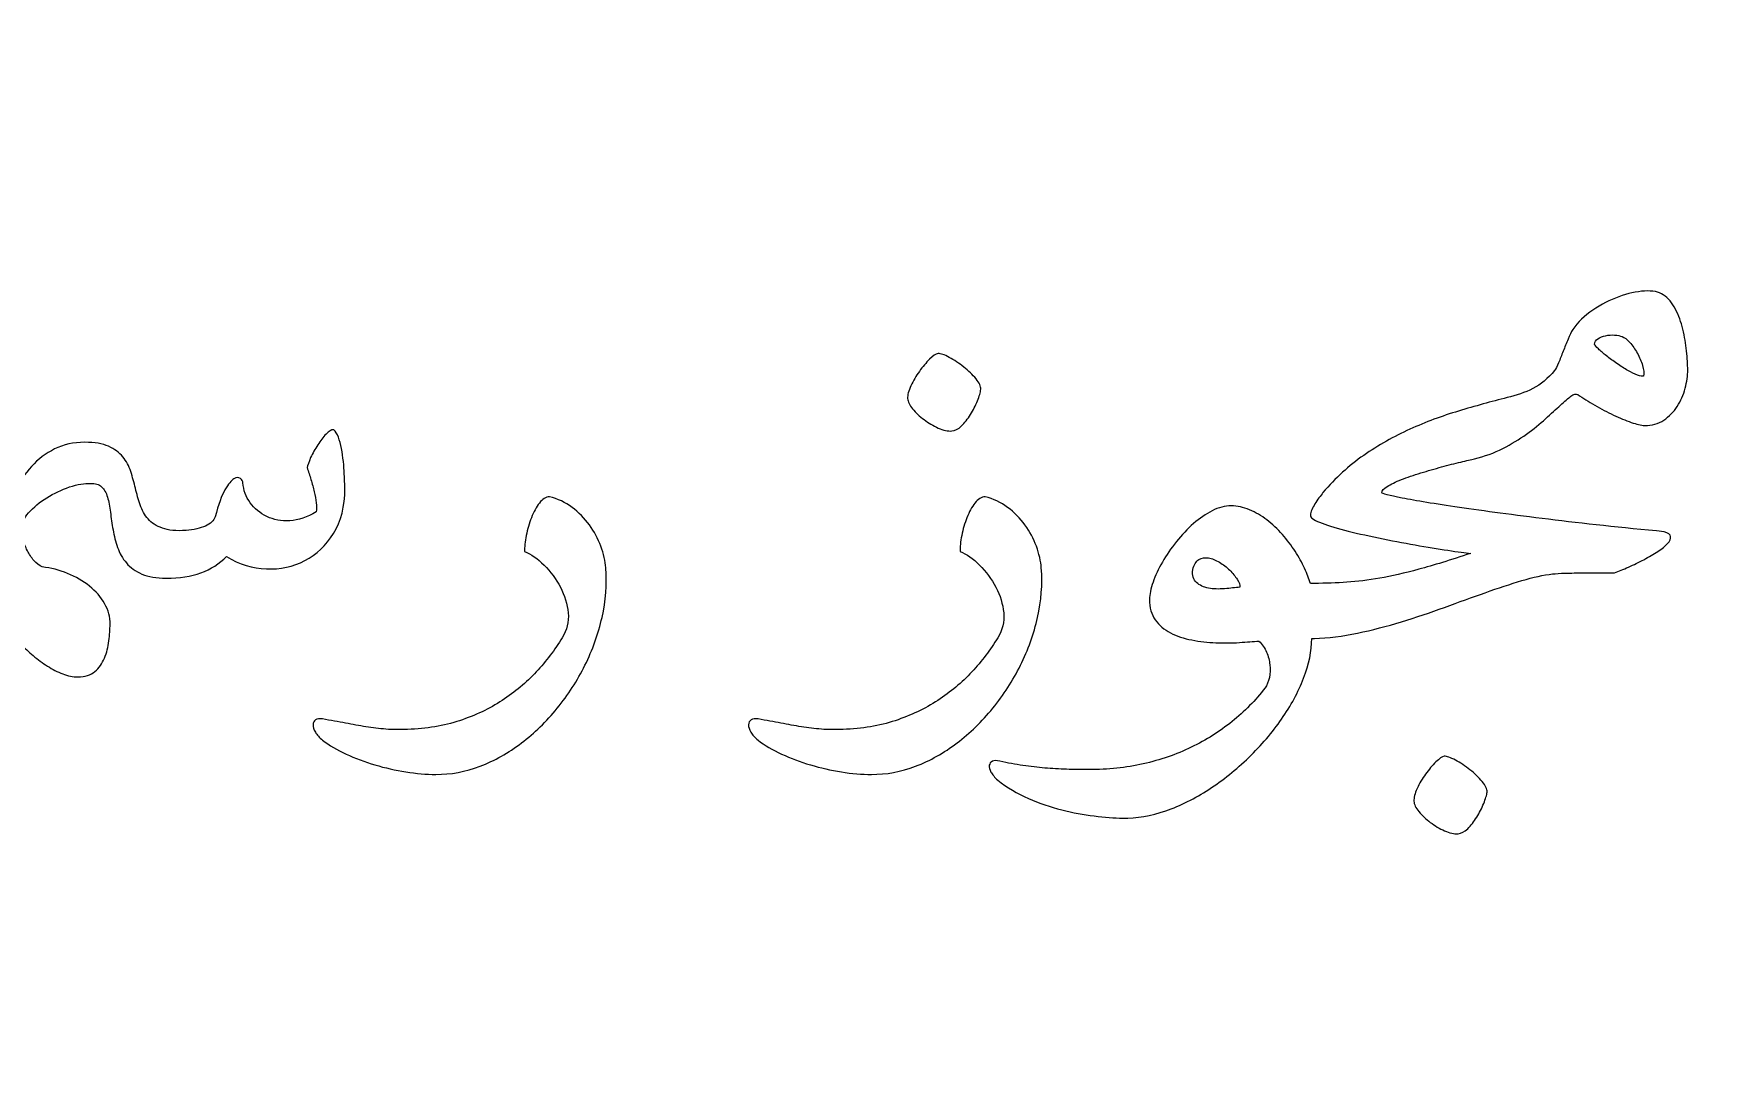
# Model space of a CAD drawing. Header units: millimetres. Extents: x -20 to 89, y -25 to 20.
# Drawn here: x 62.77 to 77.84, y -15.83 to -6.6 of the extents above; entities that cross this region are included whole.
import ezdxf

# ---------------------------------------------------------------- set-up
doc = ezdxf.new("R2010")
doc.units = ezdxf.units.MM
doc.header["$MEASUREMENT"] = 0
doc.layers.add('Layer 1', color=7, linetype='Continuous')

msp = doc.modelspace()

# ---------------------------------------------------------------- linework, layer by layer
at = {"layer": 'Layer 1', "color": 250, "lineweight": 18}
msp.add_open_spline([(52.3255, 14.5272), (52.3255, 14.5272), (85.9255, 14.5272), (85.9255, 14.5272), (87.5778, 14.5272), (88.9255, 13.1795), (88.9255, 11.5272), (88.9255, 11.5272), (88.9255, -22.0728), (88.9255, -22.0728), (88.9255, -23.7251), (87.5778, -25.0728), (85.9255, -25.0728), (85.9255, -25.0728), (52.3255, -25.0728), (52.3255, -25.0728), (50.6732, -25.0728), (49.3255, -23.7251), (49.3255, -22.0728), (49.3255, -22.0728), (49.3255, 11.5272), (49.3255, 11.5272), (49.3255, 13.1795), (50.6732, 14.5272), (52.3255, 14.5272)], degree=3, knots=[0, 0, 0, 0, 0.125, 0.125, 0.125, 0.25, 0.25, 0.25, 0.375, 0.375, 0.375, 0.5, 0.5, 0.5, 0.625, 0.625, 0.625, 0.75, 0.75, 0.75, 0.875, 0.875, 0.875, 1, 1, 1, 1], dxfattribs=at)
at = {"layer": 'Layer 1', "color": 242}
for points, knots in [([(74.1784, -11.9869), (74.1784, -11.9869), (74.1783, -11.9867), (74.1783, -11.9867), (74.1783, -11.9867), (74.1544, -11.9867), (74.1544, -11.9867), (74.1544, -12.0989), (74.1308, -12.2167), (74.0825, -12.3405), (74.0345, -12.4647), (73.9692, -12.5861), (73.886, -12.7053), (73.8031, -12.8249), (73.7054, -12.9388), (73.5935, -13.0471), (73.4817, -13.1554), (73.3635, -13.25), (73.2386, -13.3315), (73.1141, -13.4126), (72.9857, -13.4768), (72.8538, -13.523), (72.7222, -13.5692), (72.5941, -13.5908), (72.4696, -13.5879), (72.3944, -13.5862), (72.3098, -13.5802), (72.2166, -13.5689), (72.1228, -13.5576), (72.0265, -13.5396), (71.9263, -13.5139), (71.8265, -13.4885), (71.7273, -13.4546), (71.6293, -13.4119), (71.5308, -13.3696), (71.4402, -13.3156), (71.3569, -13.2496), (71.3283, -13.2242), (71.3082, -13.2002), (71.2959, -13.177), (71.2839, -13.154), (71.2793, -13.1339), (71.2814, -13.1173), (71.2839, -13.1011), (71.2934, -13.0891), (71.3093, -13.0817), (71.3248, -13.0743), (71.3467, -13.0736), (71.3739, -13.0796), (71.4458, -13.0962), (71.515, -13.1092), (71.5813, -13.1187), (71.6473, -13.1286), (71.7125, -13.136), (71.7767, -13.1413), (71.8402, -13.1463), (71.9048, -13.1501), (71.9697, -13.1523), (72.0343, -13.1547), (72.1009, -13.1558), (72.1697, -13.1558), (72.3391, -13.1558), (72.4999, -13.1385), (72.6527, -13.1043), (72.8054, -13.0701), (72.9479, -13.0207), (73.0806, -12.9561), (73.2132, -12.8923), (73.3349, -12.8157), (73.445, -12.7268), (73.5554, -12.6379), (73.6535, -12.5384), (73.7396, -12.4277), (73.7572, -12.4026), (73.7696, -12.3716), (73.777, -12.3352), (73.784, -12.2985), (73.7858, -12.2608), (73.7816, -12.2216), (73.778, -12.1832), (73.7678, -12.1451), (73.7516, -12.1077), (73.7357, -12.0706), (73.7135, -12.0375), (73.6845, -12.0093), (73.6352, -12.0135), (73.5766, -12.0181), (73.5099, -12.0227), (73.4425, -12.0273), (73.373, -12.0276), (73.3011, -12.0248), (73.2291, -12.022), (73.1578, -12.0135), (73.0866, -12.0001), (73.0153, -11.9867), (72.9522, -11.9655), (72.8961, -11.9366), (72.84, -11.9073), (72.7948, -11.8689), (72.7606, -11.8212), (72.726, -11.7733), (72.7091, -11.7122), (72.7091, -11.6374), (72.7091, -11.594), (72.7197, -11.5432), (72.7402, -11.485), (72.761, -11.4268), (72.7888, -11.3672), (72.8241, -11.3062), (72.8594, -11.2448), (72.9007, -11.1841), (72.9487, -11.1234), (72.9966, -11.0631), (73.0474, -11.0095), (73.1011, -10.9622), (73.1547, -10.9153), (73.2101, -10.8772), (73.2676, -10.8483), (73.3251, -10.819), (73.3812, -10.8045), (73.4355, -10.8045), (73.4912, -10.8045), (73.5463, -10.8162), (73.6009, -10.8391), (73.6553, -10.8624), (73.7064, -10.8927), (73.7555, -10.9298), (73.8041, -10.9672), (73.8504, -11.0105), (73.8934, -11.0596), (73.9364, -11.109), (73.9742, -11.1591), (74.007, -11.2095), (74.0398, -11.2607), (74.068, -11.3108), (74.0909, -11.3609), (74.1142, -11.4106), (74.1315, -11.4561), (74.1425, -11.4963), (74.1425, -11.4963), (74.1784, -11.4963), (74.1784, -11.4963), (74.1784, -11.4963), (74.1785, -11.4965), (74.1785, -11.4965), (74.2808, -11.4951), (74.3777, -11.4912), (74.4687, -11.4852), (74.5594, -11.4792), (74.6571, -11.4673), (74.7612, -11.4493), (74.8649, -11.4316), (74.9813, -11.4052), (75.1097, -11.3702), (75.2385, -11.335), (75.3923, -11.2873), (75.5715, -11.2277), (75.525, -11.2235), (75.4572, -11.2143), (75.3687, -11.2009), (75.2798, -11.1875), (75.1824, -11.1713), (75.0762, -11.1526), (74.9697, -11.1342), (74.861, -11.1131), (74.7492, -11.0901), (74.637, -11.0669), (74.5361, -11.0439), (74.4458, -11.0206), (74.3555, -10.9977), (74.2818, -10.9744), (74.2253, -10.9511), (74.1685, -10.9282), (74.141, -10.9067), (74.1428, -10.8876), (74.1442, -10.8728), (74.1484, -10.8566), (74.1558, -10.8393), (74.1629, -10.822), (74.1724, -10.8044), (74.1833, -10.7864), (74.1943, -10.7688), (74.2063, -10.7508), (74.2193, -10.7328), (74.232, -10.7149), (74.2439, -10.6995), (74.2552, -10.6861), (74.2552, -10.6861), (74.2551, -10.6859), (74.2551, -10.6859), (74.3652, -10.5561), (74.4865, -10.4453), (74.6181, -10.3546), (74.75, -10.2636), (74.8873, -10.1856), (75.0294, -10.1218), (75.1713, -10.0576), (75.3162, -10.0036), (75.4634, -9.9595), (75.6105, -9.9154), (75.7551, -9.8752), (75.8969, -9.8396), (75.9784, -9.8216), (76.0546, -9.7948), (76.1259, -9.7588), (76.1971, -9.7232), (76.2613, -9.6692), (76.3188, -9.5976), (76.3301, -9.5842), (76.3421, -9.5616), (76.3548, -9.5295), (76.3675, -9.4974), (76.3813, -9.4628), (76.3957, -9.4265), (76.4099, -9.3898), (76.4243, -9.3542), (76.4388, -9.3189), (76.4533, -9.2839), (76.4674, -9.2547), (76.4818, -9.2328), (76.5249, -9.1668), (76.5841, -9.109), (76.6593, -9.0592), (76.7344, -9.0091), (76.812, -8.9696), (76.8918, -8.9403), (76.9718, -8.9114), (77.048, -8.8945), (77.1211, -8.8899), (77.1937, -8.8857), (77.2491, -8.8966), (77.2872, -8.9234), (77.332, -8.9534), (77.3684, -8.9961), (77.3966, -9.0511), (77.4244, -9.1065), (77.4467, -9.1665), (77.4625, -9.2303), (77.4781, -9.2945), (77.4897, -9.3591), (77.4957, -9.424), (77.5024, -9.4893), (77.5056, -9.5454), (77.5056, -9.593), (77.5056, -9.6438), (77.4978, -9.6985), (77.4827, -9.7563), (77.4675, -9.8149), (77.4442, -9.8689), (77.4121, -9.9175), (77.38, -9.9673), (77.3401, -10.0078), (77.2922, -10.04), (77.2442, -10.0721), (77.1874, -10.0879), (77.1221, -10.0879), (77.09, -10.0865), (77.0498, -10.0773), (77.0011, -10.0601), (76.9521, -10.0428), (76.9002, -10.0213), (76.8452, -9.9951), (76.7898, -9.969), (76.7344, -9.9398), (76.6787, -9.9077), (76.6226, -9.8756), (76.5714, -9.8438), (76.5249, -9.8128), (76.5108, -9.8036), (76.491, -9.8085), (76.4649, -9.8272), (76.4395, -9.8456), (76.4081, -9.8724), (76.3707, -9.9077), (76.333, -9.9429), (76.2889, -9.9832), (76.2388, -10.0287), (76.1883, -10.0742), (76.1315, -10.12), (76.0684, -10.1655), (76.0056, -10.2107), (75.935, -10.2534), (75.8578, -10.2929), (75.7802, -10.3324), (75.6958, -10.3634), (75.6048, -10.386), (75.5759, -10.3917), (75.5353, -10.4012), (75.4824, -10.4139), (75.4298, -10.4266), (75.373, -10.4411), (75.3124, -10.4576), (75.2513, -10.4742), (75.1896, -10.4919), (75.1261, -10.5113), (75.0633, -10.5307), (75.0058, -10.5504), (74.9536, -10.5705), (74.9021, -10.591), (74.8601, -10.6107), (74.828, -10.6312), (74.7959, -10.651), (74.78, -10.6693), (74.78, -10.6859), (74.78, -10.6859), (74.78, -10.6865), (74.78, -10.6865), (74.7825, -10.6957), (74.8431, -10.7118), (74.9612, -10.7352), (75.0819, -10.7589), (75.2519, -10.7871), (75.4717, -10.8192), (75.6915, -10.8513), (75.9557, -10.8866), (76.2651, -10.9243), (76.5745, -10.9624), (76.9184, -10.9995), (77.297, -11.0351), (77.3322, -11.0457), (77.3509, -11.0605), (77.3534, -11.0788), (77.3559, -11.0975), (77.3467, -11.118), (77.3259, -11.1406), (77.3054, -11.1628), (77.2761, -11.1864), (77.2384, -11.2111), (77.201, -11.2358), (77.1597, -11.2598), (77.1153, -11.2842), (77.0705, -11.3078), (77.0246, -11.3297), (76.9784, -11.3498), (76.9318, -11.3702), (76.8906, -11.3868), (76.8535, -11.4006), (76.8535, -11.4006), (76.7304, -11.4006), (76.7304, -11.4006), (76.6799, -11.4006), (76.6277, -11.4009), (76.5731, -11.4016), (76.5187, -11.402), (76.4672, -11.403), (76.4175, -11.4045), (76.3677, -11.4062), (76.3286, -11.4083), (76.3, -11.4115), (76.2199, -11.4203), (76.1296, -11.4401), (76.028, -11.4708), (75.9261, -11.5015), (75.8178, -11.5371), (75.702, -11.5784), (75.586, -11.6193), (75.465, -11.663), (75.3387, -11.7093), (75.2124, -11.7555), (75.0843, -11.7985), (74.9542, -11.838), (74.8236, -11.8775), (74.6931, -11.9114), (74.5619, -11.9389), (74.431, -11.9664), (74.3033, -11.9827), (74.1784, -11.9869)], [0, 0, 0, 0, 0.0081967, 0.0081967, 0.0081967, 0.0163934, 0.0163934, 0.0163934, 0.0245902, 0.0245902, 0.0245902, 0.0327869, 0.0327869, 0.0327869, 0.0409836, 0.0409836, 0.0409836, 0.0491803, 0.0491803, 0.0491803, 0.057377, 0.057377, 0.057377, 0.0655738, 0.0655738, 0.0655738, 0.0737705, 0.0737705, 0.0737705, 0.0819672, 0.0819672, 0.0819672, 0.0901639, 0.0901639, 0.0901639, 0.0983607, 0.0983607, 0.0983607, 0.1065574, 0.1065574, 0.1065574, 0.1147541, 0.1147541, 0.1147541, 0.1229508, 0.1229508, 0.1229508, 0.1311475, 0.1311475, 0.1311475, 0.1393443, 0.1393443, 0.1393443, 0.147541, 0.147541, 0.147541, 0.1557377, 0.1557377, 0.1557377, 0.1639344, 0.1639344, 0.1639344, 0.1721311, 0.1721311, 0.1721311, 0.1803279, 0.1803279, 0.1803279, 0.1885246, 0.1885246, 0.1885246, 0.1967213, 0.1967213, 0.1967213, 0.204918, 0.204918, 0.204918, 0.2131148, 0.2131148, 0.2131148, 0.2213115, 0.2213115, 0.2213115, 0.2295082, 0.2295082, 0.2295082, 0.2377049, 0.2377049, 0.2377049, 0.2459016, 0.2459016, 0.2459016, 0.2540984, 0.2540984, 0.2540984, 0.2622951, 0.2622951, 0.2622951, 0.2704918, 0.2704918, 0.2704918, 0.2786885, 0.2786885, 0.2786885, 0.2868852, 0.2868852, 0.2868852, 0.295082, 0.295082, 0.295082, 0.3032787, 0.3032787, 0.3032787, 0.3114754, 0.3114754, 0.3114754, 0.3196721, 0.3196721, 0.3196721, 0.3278689, 0.3278689, 0.3278689, 0.3360656, 0.3360656, 0.3360656, 0.3442623, 0.3442623, 0.3442623, 0.352459, 0.352459, 0.352459, 0.3606557, 0.3606557, 0.3606557, 0.3688525, 0.3688525, 0.3688525, 0.3770492, 0.3770492, 0.3770492, 0.3852459, 0.3852459, 0.3852459, 0.3934426, 0.3934426, 0.3934426, 0.4016393, 0.4016393, 0.4016393, 0.4098361, 0.4098361, 0.4098361, 0.4180328, 0.4180328, 0.4180328, 0.4262295, 0.4262295, 0.4262295, 0.4344262, 0.4344262, 0.4344262, 0.442623, 0.442623, 0.442623, 0.4508197, 0.4508197, 0.4508197, 0.4590164, 0.4590164, 0.4590164, 0.4672131, 0.4672131, 0.4672131, 0.4754098, 0.4754098, 0.4754098, 0.4836066, 0.4836066, 0.4836066, 0.4918033, 0.4918033, 0.4918033, 0.5, 0.5, 0.5, 0.5081967, 0.5081967, 0.5081967, 0.5163934, 0.5163934, 0.5163934, 0.5245902, 0.5245902, 0.5245902, 0.5327869, 0.5327869, 0.5327869, 0.5409836, 0.5409836, 0.5409836, 0.5491803, 0.5491803, 0.5491803, 0.557377, 0.557377, 0.557377, 0.5655738, 0.5655738, 0.5655738, 0.5737705, 0.5737705, 0.5737705, 0.5819672, 0.5819672, 0.5819672, 0.5901639, 0.5901639, 0.5901639, 0.5983607, 0.5983607, 0.5983607, 0.6065574, 0.6065574, 0.6065574, 0.6147541, 0.6147541, 0.6147541, 0.6229508, 0.6229508, 0.6229508, 0.6311475, 0.6311475, 0.6311475, 0.6393443, 0.6393443, 0.6393443, 0.647541, 0.647541, 0.647541, 0.6557377, 0.6557377, 0.6557377, 0.6639344, 0.6639344, 0.6639344, 0.6721311, 0.6721311, 0.6721311, 0.6803279, 0.6803279, 0.6803279, 0.6885246, 0.6885246, 0.6885246, 0.6967213, 0.6967213, 0.6967213, 0.704918, 0.704918, 0.704918, 0.7131148, 0.7131148, 0.7131148, 0.7213115, 0.7213115, 0.7213115, 0.7295082, 0.7295082, 0.7295082, 0.7377049, 0.7377049, 0.7377049, 0.7459016, 0.7459016, 0.7459016, 0.7540984, 0.7540984, 0.7540984, 0.7622951, 0.7622951, 0.7622951, 0.7704918, 0.7704918, 0.7704918, 0.7786885, 0.7786885, 0.7786885, 0.7868852, 0.7868852, 0.7868852, 0.795082, 0.795082, 0.795082, 0.8032787, 0.8032787, 0.8032787, 0.8114754, 0.8114754, 0.8114754, 0.8196721, 0.8196721, 0.8196721, 0.8278689, 0.8278689, 0.8278689, 0.8360656, 0.8360656, 0.8360656, 0.8442623, 0.8442623, 0.8442623, 0.852459, 0.852459, 0.852459, 0.8606557, 0.8606557, 0.8606557, 0.8688525, 0.8688525, 0.8688525, 0.8770492, 0.8770492, 0.8770492, 0.8852459, 0.8852459, 0.8852459, 0.8934426, 0.8934426, 0.8934426, 0.9016393, 0.9016393, 0.9016393, 0.9098361, 0.9098361, 0.9098361, 0.9180328, 0.9180328, 0.9180328, 0.9262295, 0.9262295, 0.9262295, 0.9344262, 0.9344262, 0.9344262, 0.942623, 0.942623, 0.942623, 0.9508197, 0.9508197, 0.9508197, 0.9590164, 0.9590164, 0.9590164, 0.9672131, 0.9672131, 0.9672131, 0.9754098, 0.9754098, 0.9754098, 0.9836066, 0.9836066, 0.9836066, 0.9918033, 0.9918033, 0.9918033, 1, 1, 1, 1]), ([(76.6762, -9.3647), (76.6794, -9.3736), (76.6907, -9.3873), (76.7097, -9.406), (76.7288, -9.4247), (76.7528, -9.4455), (76.7817, -9.4677), (76.8103, -9.49), (76.8417, -9.5129), (76.8748, -9.5358), (76.9087, -9.5591), (76.9411, -9.5796), (76.9722, -9.5976), (77.0036, -9.6156), (77.0318, -9.6293), (77.0572, -9.6388), (77.0826, -9.6487), (77.1013, -9.6512), (77.1122, -9.647), (77.1172, -9.6216), (77.114, -9.5902), (77.1027, -9.5528), (77.0918, -9.5157), (77.0763, -9.4787), (77.0561, -9.4431), (77.0364, -9.4071), (77.0138, -9.3753), (76.9891, -9.3478), (76.9641, -9.3203), (76.9415, -9.3026), (76.9207, -9.2956), (76.903, -9.2878), (76.8808, -9.2836), (76.8537, -9.2818), (76.8265, -9.2804), (76.7997, -9.2825), (76.7732, -9.2875), (76.7468, -9.2928), (76.7242, -9.3016), (76.7048, -9.3143), (76.6857, -9.3273), (76.6762, -9.3436), (76.6762, -9.3647)], [0, 0, 0, 0, 0.0714286, 0.0714286, 0.0714286, 0.1428571, 0.1428571, 0.1428571, 0.2142857, 0.2142857, 0.2142857, 0.2857143, 0.2857143, 0.2857143, 0.3571429, 0.3571429, 0.3571429, 0.4285714, 0.4285714, 0.4285714, 0.5, 0.5, 0.5, 0.5714286, 0.5714286, 0.5714286, 0.6428571, 0.6428571, 0.6428571, 0.7142857, 0.7142857, 0.7142857, 0.7857143, 0.7857143, 0.7857143, 0.8571429, 0.8571429, 0.8571429, 0.9285714, 0.9285714, 0.9285714, 1, 1, 1, 1]), ([(70.5536, -9.8481), (70.5518, -9.817), (70.5614, -9.7789), (70.5825, -9.7341), (70.6034, -9.6893), (70.6284, -9.6463), (70.658, -9.6054), (70.6877, -9.5641), (70.718, -9.5285), (70.749, -9.4978), (70.7804, -9.4671), (70.8055, -9.4505), (70.8245, -9.4473), (70.8468, -9.4459), (70.8803, -9.4572), (70.924, -9.4808), (70.9681, -9.5048), (71.0112, -9.5334), (71.0535, -9.5673), (71.0958, -9.6008), (71.1322, -9.6357), (71.1629, -9.6724), (71.1928, -9.7087), (71.2073, -9.7398), (71.2059, -9.7655), (71.2024, -9.7923), (71.1925, -9.8266), (71.1759, -9.8685), (71.159, -9.9102), (71.1382, -9.9507), (71.1135, -9.9902), (71.0888, -10.0301), (71.0616, -10.064), (71.033, -10.0922), (71.0041, -10.1204), (70.9755, -10.1356), (70.9466, -10.137), (70.9117, -10.1402), (70.8715, -10.1317), (70.8267, -10.1112), (70.7819, -10.0911), (70.7399, -10.0661), (70.7, -10.0361), (70.6601, -10.0065), (70.6259, -9.9744), (70.5981, -9.9402), (70.5702, -9.9056), (70.5554, -9.8749), (70.5536, -9.8481)], [0, 0, 0, 0, 0.0625, 0.0625, 0.0625, 0.125, 0.125, 0.125, 0.1875, 0.1875, 0.1875, 0.25, 0.25, 0.25, 0.3125, 0.3125, 0.3125, 0.375, 0.375, 0.375, 0.4375, 0.4375, 0.4375, 0.5, 0.5, 0.5, 0.5625, 0.5625, 0.5625, 0.625, 0.625, 0.625, 0.6875, 0.6875, 0.6875, 0.75, 0.75, 0.75, 0.8125, 0.8125, 0.8125, 0.875, 0.875, 0.875, 0.9375, 0.9375, 0.9375, 1, 1, 1, 1]), ([(62.5198, -11.8927), (62.4926, -11.8913), (62.4531, -11.8956), (62.4013, -11.9051), (62.3494, -11.9146), (62.2905, -11.9259), (62.2249, -11.9386), (62.1596, -11.9513), (62.0905, -11.9629), (62.0178, -11.9735), (61.9448, -11.9838), (61.8756, -11.9883), (61.8104, -11.9869), (61.8104, -11.9869), (61.8103, -11.9867), (61.8103, -11.9867), (61.7465, -11.9867), (61.6773, -11.9839), (61.6029, -11.9789), (61.5288, -11.9736), (61.4551, -11.9673), (61.3824, -11.9588), (61.3097, -11.9507), (61.2399, -11.9422), (61.1725, -11.9341), (61.1055, -11.9257), (61.048, -11.9182), (61, -11.9105), (60.952, -11.9063), (60.9044, -11.9084), (60.8564, -11.9172), (60.8084, -11.926), (60.7672, -11.9391), (60.7329, -11.9553), (60.6984, -11.9719), (60.674, -11.9899), (60.6596, -12.0093), (60.6455, -12.0283), (60.6483, -12.0449), (60.6691, -12.0583), (60.6885, -12.0689), (60.7294, -12.0759), (60.7929, -12.0798), (60.8557, -12.0837), (60.9284, -12.0886), (61.0109, -12.0953), (61.0931, -12.102), (61.1796, -12.1123), (61.2699, -12.1257), (61.3602, -12.1391), (61.4431, -12.1599), (61.5189, -12.1885), (61.5951, -12.2167), (61.6579, -12.2551), (61.7084, -12.3038), (61.7588, -12.3522), (61.7849, -12.4146), (61.7863, -12.4905), (61.7863, -12.5204), (61.7789, -12.5603), (61.7648, -12.6104), (61.7504, -12.6601), (61.7302, -12.7127), (61.7048, -12.767), (61.6791, -12.8214), (61.6502, -12.8736), (61.6174, -12.923), (61.5846, -12.972), (61.5507, -13.0101), (61.5154, -13.0369), (61.4452, -13.0891), (61.3588, -13.1438), (61.2565, -13.2006), (61.1542, -13.2574), (61.0409, -13.3128), (60.916, -13.3671), (60.7915, -13.4218), (60.6582, -13.4729), (60.5156, -13.5206), (60.3738, -13.5685), (60.2278, -13.6098), (60.0785, -13.6447), (59.929, -13.68), (59.779, -13.7068), (59.6288, -13.7255), (59.4785, -13.7442), (59.3324, -13.7513), (59.1902, -13.747), (59.1264, -13.7439), (59.052, -13.7375), (58.9673, -13.728), (58.8826, -13.7181), (58.7958, -13.7015), (58.7073, -13.6775), (58.6187, -13.6536), (58.5309, -13.6204), (58.4448, -13.5777), (58.3584, -13.5354), (58.2811, -13.4786), (58.2134, -13.4077), (58.1457, -13.3364), (58.0903, -13.2493), (58.048, -13.1456), (58.0056, -13.0418), (57.9837, -12.9177), (57.982, -12.773), (57.982, -12.6728), (57.9936, -12.5716), (58.0169, -12.4693), (58.0398, -12.367), (58.0719, -12.2664), (58.1129, -12.168), (58.1534, -12.0696), (58.2011, -11.9743), (58.2554, -11.8826), (58.3097, -11.7909), (58.3672, -11.7052), (58.4279, -11.6265), (58.4455, -11.6036), (58.4646, -11.588), (58.4858, -11.5792), (58.5062, -11.5704), (58.5246, -11.5679), (58.5408, -11.5725), (58.5567, -11.5768), (58.5676, -11.5884), (58.5743, -11.6071), (58.5806, -11.6258), (58.5775, -11.6515), (58.5648, -11.6844), (58.5454, -11.72), (58.5217, -11.7683), (58.4939, -11.829), (58.466, -11.8893), (58.4388, -11.9528), (58.4124, -12.0191), (58.3859, -12.0858), (58.3637, -12.15), (58.3453, -12.2128), (58.327, -12.2756), (58.3171, -12.3257), (58.3154, -12.3631), (58.2945, -12.5017), (58.3094, -12.6256), (58.3598, -12.7335), (58.4099, -12.8418), (58.485, -12.9332), (58.5849, -13.008), (58.6847, -13.0828), (58.8043, -13.1392), (58.9433, -13.178), (59.0823, -13.2172), (59.2308, -13.2362), (59.3892, -13.2362), (59.5409, -13.2362), (59.6901, -13.2263), (59.8362, -13.2059), (59.9826, -13.1861), (60.123, -13.1593), (60.2581, -13.1265), (60.3932, -13.0937), (60.5206, -13.0563), (60.6405, -13.0147), (60.7605, -12.9727), (60.8695, -12.9304), (60.9679, -12.887), (61.066, -12.8436), (61.152, -12.802), (61.2254, -12.7617), (61.2988, -12.7212), (61.3574, -12.6855), (61.4004, -12.6541), (61.4371, -12.6213), (61.4512, -12.5942), (61.4424, -12.5723), (61.4336, -12.5508), (61.4124, -12.5335), (61.3789, -12.5208), (61.3454, -12.5081), (61.3037, -12.4979), (61.2544, -12.4905), (61.2046, -12.483), (61.1573, -12.4763), (61.1129, -12.4703), (61.0088, -12.4583), (60.9033, -12.4474), (60.7964, -12.4368), (60.6892, -12.4262), (60.5915, -12.4104), (60.5026, -12.3889), (60.414, -12.367), (60.341, -12.3373), (60.2835, -12.3003), (60.226, -12.2629), (60.1946, -12.2121), (60.19, -12.1479), (60.1883, -12.0375), (60.2221, -11.9412), (60.2916, -11.8593), (60.3611, -11.7771), (60.4641, -11.709), (60.601, -11.6554), (60.7375, -11.6015), (60.9072, -11.5616), (61.1104, -11.5355), (61.3133, -11.5094), (61.5465, -11.4963), (61.8103, -11.4963), (61.8103, -11.4963), (61.8104, -11.4962), (61.8104, -11.4962), (61.943, -11.4962), (62.057, -11.4892), (62.1519, -11.4751), (62.2471, -11.4609), (62.3335, -11.4461), (62.4119, -11.4313), (62.4136, -11.3611), (62.4203, -11.2828), (62.4323, -11.1964), (62.4443, -11.1096), (62.4634, -11.0221), (62.4898, -10.9332), (62.5163, -10.8443), (62.5505, -10.7582), (62.5932, -10.6746), (62.6352, -10.591), (62.686, -10.5173), (62.7452, -10.4531), (62.8041, -10.3885), (62.8729, -10.337), (62.9512, -10.2975), (63.0296, -10.2576), (63.1192, -10.2382), (63.2197, -10.2382), (63.3076, -10.2382), (63.3785, -10.2499), (63.4317, -10.2738), (63.4854, -10.2978), (63.5277, -10.3289), (63.5587, -10.3677), (63.5898, -10.4065), (63.6141, -10.4502), (63.6296, -10.4989), (63.6455, -10.5476), (63.6593, -10.597), (63.672, -10.6478), (63.6836, -10.6982), (63.6974, -10.7476), (63.714, -10.7956), (63.7298, -10.8432), (63.7531, -10.8852), (63.7842, -10.9208), (63.8152, -10.9568), (63.8579, -10.9843), (63.9115, -11.0034), (63.9648, -11.0231), (64.0357, -11.0298), (64.1232, -11.0238), (64.192, -11.0182), (64.2491, -11.0048), (64.2946, -10.9847), (64.3401, -10.9646), (64.3698, -10.9374), (64.3821, -10.9028), (64.411, -10.7924), (64.44, -10.7116), (64.4696, -10.6612), (64.4992, -10.6104), (64.5257, -10.5776), (64.549, -10.5635), (64.5723, -10.5494), (64.591, -10.5483), (64.6068, -10.5607), (64.622, -10.5723), (64.6294, -10.5857), (64.6294, -10.6005), (64.6344, -10.6651), (64.6559, -10.7236), (64.6943, -10.7766), (64.7321, -10.8295), (64.7818, -10.8707), (64.8425, -10.8997), (64.9032, -10.929), (64.9713, -10.9417), (65.0478, -10.9378), (65.1237, -10.9339), (65.2016, -10.9067), (65.2813, -10.8563), (65.2863, -10.8333), (65.2863, -10.8072), (65.2828, -10.7766), (65.2785, -10.7459), (65.2725, -10.7131), (65.2648, -10.6781), (65.2567, -10.6428), (65.2468, -10.6069), (65.2358, -10.5705), (65.2249, -10.5338), (65.2133, -10.4986), (65.2023, -10.464), (65.2055, -10.4432), (65.2161, -10.4135), (65.233, -10.3744), (65.251, -10.3356), (65.2718, -10.2978), (65.2958, -10.2615), (65.3198, -10.2248), (65.3441, -10.1927), (65.3702, -10.1652), (65.3956, -10.1373), (65.4186, -10.1243), (65.439, -10.1257), (65.4556, -10.1408), (65.4687, -10.1634), (65.4807, -10.1934), (65.4916, -10.223), (65.5004, -10.2566), (65.5082, -10.294), (65.5149, -10.331), (65.5205, -10.3698), (65.5248, -10.4093), (65.5286, -10.4488), (65.5315, -10.4859), (65.5329, -10.5197), (65.5343, -10.5543), (65.5357, -10.5836), (65.5364, -10.6072), (65.5378, -10.6312), (65.5378, -10.6453), (65.5378, -10.6503), (65.5378, -10.8083), (65.5039, -10.9417), (65.4373, -11.0496), (65.3702, -11.1579), (65.2842, -11.2387), (65.1808, -11.2927), (65.0767, -11.3463), (64.9631, -11.371), (64.839, -11.3667), (64.7151, -11.3618), (64.5966, -11.3255), (64.4827, -11.2567), (64.3581, -11.3854), (64.1796, -11.4493), (63.9461, -11.4493), (63.8579, -11.4493), (63.7856, -11.437), (63.7291, -11.4126), (63.6727, -11.3876), (63.6265, -11.3551), (63.5912, -11.3138), (63.5563, -11.2729), (63.5298, -11.2263), (63.5122, -11.1752), (63.4949, -11.1233), (63.4811, -11.0715), (63.4716, -11.0182), (63.4617, -10.9653), (63.4543, -10.9131), (63.4487, -10.8616), (63.443, -10.8101), (63.4342, -10.7649), (63.4226, -10.7258), (63.4102, -10.6873), (63.3929, -10.6566), (63.3696, -10.6344), (63.3464, -10.6118), (63.3139, -10.6023), (63.2726, -10.6055), (63.2179, -10.6023), (63.1555, -10.6125), (63.0842, -10.6361), (63.013, -10.6605), (62.9456, -10.6922), (62.8818, -10.7317), (62.8179, -10.7713), (62.7639, -10.8161), (62.7198, -10.8662), (62.6761, -10.9159), (62.6539, -10.9649), (62.6539, -11.0126), (62.6539, -11.0394), (62.6588, -11.0701), (62.6683, -11.1046), (62.6782, -11.1389), (62.6913, -11.172), (62.7082, -11.2041), (62.7248, -11.2362), (62.7442, -11.2655), (62.7667, -11.2916), (62.789, -11.3177), (62.8137, -11.3368), (62.8412, -11.3488), (62.9177, -11.3576), (62.9929, -11.377), (63.0663, -11.4066), (63.14, -11.4366), (63.2049, -11.4743), (63.2617, -11.5199), (63.3185, -11.5654), (63.3636, -11.6176), (63.3972, -11.6754), (63.4307, -11.734), (63.4465, -11.7957), (63.4451, -11.8613), (63.4451, -11.9047), (63.442, -11.9538), (63.4356, -12.0081), (63.4293, -12.0624), (63.4159, -12.1136), (63.3957, -12.1616), (63.376, -12.2092), (63.3471, -12.2494), (63.3097, -12.2815), (63.2719, -12.3133), (63.2222, -12.3291), (63.1597, -12.3291), (63.1149, -12.3291), (63.0694, -12.3203), (63.0232, -12.3023), (62.9766, -12.2843), (62.9315, -12.2614), (62.8877, -12.2332), (62.8437, -12.2049), (62.8013, -12.1736), (62.7607, -12.139), (62.7198, -12.1048), (62.6835, -12.0716), (62.6517, -12.0395), (62.6196, -12.0074), (62.5921, -11.9778), (62.5688, -11.9509), (62.5459, -11.9241), (62.5293, -11.9047), (62.5198, -11.8927)], [0, 0, 0, 0, 0.0068966, 0.0068966, 0.0068966, 0.0137931, 0.0137931, 0.0137931, 0.0206897, 0.0206897, 0.0206897, 0.0275862, 0.0275862, 0.0275862, 0.0344828, 0.0344828, 0.0344828, 0.0413793, 0.0413793, 0.0413793, 0.0482759, 0.0482759, 0.0482759, 0.0551724, 0.0551724, 0.0551724, 0.062069, 0.062069, 0.062069, 0.0689655, 0.0689655, 0.0689655, 0.0758621, 0.0758621, 0.0758621, 0.0827586, 0.0827586, 0.0827586, 0.0896552, 0.0896552, 0.0896552, 0.0965517, 0.0965517, 0.0965517, 0.1034483, 0.1034483, 0.1034483, 0.1103448, 0.1103448, 0.1103448, 0.1172414, 0.1172414, 0.1172414, 0.1241379, 0.1241379, 0.1241379, 0.1310345, 0.1310345, 0.1310345, 0.137931, 0.137931, 0.137931, 0.1448276, 0.1448276, 0.1448276, 0.1517241, 0.1517241, 0.1517241, 0.1586207, 0.1586207, 0.1586207, 0.1655172, 0.1655172, 0.1655172, 0.1724138, 0.1724138, 0.1724138, 0.1793103, 0.1793103, 0.1793103, 0.1862069, 0.1862069, 0.1862069, 0.1931034, 0.1931034, 0.1931034, 0.2, 0.2, 0.2, 0.2068966, 0.2068966, 0.2068966, 0.2137931, 0.2137931, 0.2137931, 0.2206897, 0.2206897, 0.2206897, 0.2275862, 0.2275862, 0.2275862, 0.2344828, 0.2344828, 0.2344828, 0.2413793, 0.2413793, 0.2413793, 0.2482759, 0.2482759, 0.2482759, 0.2551724, 0.2551724, 0.2551724, 0.262069, 0.262069, 0.262069, 0.2689655, 0.2689655, 0.2689655, 0.2758621, 0.2758621, 0.2758621, 0.2827586, 0.2827586, 0.2827586, 0.2896552, 0.2896552, 0.2896552, 0.2965517, 0.2965517, 0.2965517, 0.3034483, 0.3034483, 0.3034483, 0.3103448, 0.3103448, 0.3103448, 0.3172414, 0.3172414, 0.3172414, 0.3241379, 0.3241379, 0.3241379, 0.3310345, 0.3310345, 0.3310345, 0.337931, 0.337931, 0.337931, 0.3448276, 0.3448276, 0.3448276, 0.3517241, 0.3517241, 0.3517241, 0.3586207, 0.3586207, 0.3586207, 0.3655172, 0.3655172, 0.3655172, 0.3724138, 0.3724138, 0.3724138, 0.3793103, 0.3793103, 0.3793103, 0.3862069, 0.3862069, 0.3862069, 0.3931034, 0.3931034, 0.3931034, 0.4, 0.4, 0.4, 0.4068966, 0.4068966, 0.4068966, 0.4137931, 0.4137931, 0.4137931, 0.4206897, 0.4206897, 0.4206897, 0.4275862, 0.4275862, 0.4275862, 0.4344828, 0.4344828, 0.4344828, 0.4413793, 0.4413793, 0.4413793, 0.4482759, 0.4482759, 0.4482759, 0.4551724, 0.4551724, 0.4551724, 0.462069, 0.462069, 0.462069, 0.4689655, 0.4689655, 0.4689655, 0.4758621, 0.4758621, 0.4758621, 0.4827586, 0.4827586, 0.4827586, 0.4896552, 0.4896552, 0.4896552, 0.4965517, 0.4965517, 0.4965517, 0.5034483, 0.5034483, 0.5034483, 0.5103448, 0.5103448, 0.5103448, 0.5172414, 0.5172414, 0.5172414, 0.5241379, 0.5241379, 0.5241379, 0.5310345, 0.5310345, 0.5310345, 0.537931, 0.537931, 0.537931, 0.5448276, 0.5448276, 0.5448276, 0.5517241, 0.5517241, 0.5517241, 0.5586207, 0.5586207, 0.5586207, 0.5655172, 0.5655172, 0.5655172, 0.5724138, 0.5724138, 0.5724138, 0.5793103, 0.5793103, 0.5793103, 0.5862069, 0.5862069, 0.5862069, 0.5931034, 0.5931034, 0.5931034, 0.6, 0.6, 0.6, 0.6068966, 0.6068966, 0.6068966, 0.6137931, 0.6137931, 0.6137931, 0.6206897, 0.6206897, 0.6206897, 0.6275862, 0.6275862, 0.6275862, 0.6344828, 0.6344828, 0.6344828, 0.6413793, 0.6413793, 0.6413793, 0.6482759, 0.6482759, 0.6482759, 0.6551724, 0.6551724, 0.6551724, 0.662069, 0.662069, 0.662069, 0.6689655, 0.6689655, 0.6689655, 0.6758621, 0.6758621, 0.6758621, 0.6827586, 0.6827586, 0.6827586, 0.6896552, 0.6896552, 0.6896552, 0.6965517, 0.6965517, 0.6965517, 0.7034483, 0.7034483, 0.7034483, 0.7103448, 0.7103448, 0.7103448, 0.7172414, 0.7172414, 0.7172414, 0.7241379, 0.7241379, 0.7241379, 0.7310345, 0.7310345, 0.7310345, 0.737931, 0.737931, 0.737931, 0.7448276, 0.7448276, 0.7448276, 0.7517241, 0.7517241, 0.7517241, 0.7586207, 0.7586207, 0.7586207, 0.7655172, 0.7655172, 0.7655172, 0.7724138, 0.7724138, 0.7724138, 0.7793103, 0.7793103, 0.7793103, 0.7862069, 0.7862069, 0.7862069, 0.7931034, 0.7931034, 0.7931034, 0.8, 0.8, 0.8, 0.8068966, 0.8068966, 0.8068966, 0.8137931, 0.8137931, 0.8137931, 0.8206897, 0.8206897, 0.8206897, 0.8275862, 0.8275862, 0.8275862, 0.8344828, 0.8344828, 0.8344828, 0.8413793, 0.8413793, 0.8413793, 0.8482759, 0.8482759, 0.8482759, 0.8551724, 0.8551724, 0.8551724, 0.862069, 0.862069, 0.862069, 0.8689655, 0.8689655, 0.8689655, 0.8758621, 0.8758621, 0.8758621, 0.8827586, 0.8827586, 0.8827586, 0.8896552, 0.8896552, 0.8896552, 0.8965517, 0.8965517, 0.8965517, 0.9034483, 0.9034483, 0.9034483, 0.9103448, 0.9103448, 0.9103448, 0.9172414, 0.9172414, 0.9172414, 0.9241379, 0.9241379, 0.9241379, 0.9310345, 0.9310345, 0.9310345, 0.937931, 0.937931, 0.937931, 0.9448276, 0.9448276, 0.9448276, 0.9517241, 0.9517241, 0.9517241, 0.9586207, 0.9586207, 0.9586207, 0.9655172, 0.9655172, 0.9655172, 0.9724138, 0.9724138, 0.9724138, 0.9793103, 0.9793103, 0.9793103, 0.9862069, 0.9862069, 0.9862069, 0.9931034, 0.9931034, 0.9931034, 1, 1, 1, 1]), ([(66.3487, -13.1981), (66.264, -13.1981), (66.1748, -13.1907), (66.0813, -13.1762), (65.9881, -13.161), (65.8961, -13.1402), (65.8057, -13.1134), (65.7154, -13.0866), (65.6297, -13.0542), (65.5489, -13.0168), (65.4685, -12.9797), (65.3986, -12.9384), (65.3394, -12.8936), (65.3108, -12.8697), (65.2889, -12.8457), (65.2748, -12.821), (65.2604, -12.7963), (65.2537, -12.7748), (65.254, -12.7561), (65.2551, -12.7374), (65.2628, -12.7225), (65.2769, -12.7123), (65.2914, -12.7021), (65.3122, -12.6989), (65.3394, -12.7035), (65.4131, -12.7169), (65.4808, -12.7296), (65.5433, -12.7412), (65.6057, -12.7532), (65.666, -12.7645), (65.7253, -12.774), (65.7842, -12.7836), (65.8438, -12.791), (65.9038, -12.7949), (65.9638, -12.7998), (66.0284, -12.8005), (66.0968, -12.7973), (66.2665, -12.7917), (66.421, -12.7652), (66.561, -12.7194), (66.7004, -12.6728), (66.827, -12.6128), (66.9406, -12.5387), (67.0542, -12.465), (67.1551, -12.3803), (67.244, -12.2844), (67.3326, -12.1891), (67.4098, -12.0875), (67.4751, -11.9799), (67.5181, -11.9129), (67.5358, -11.8392), (67.528, -11.7595), (67.5199, -11.6794), (67.497, -11.6032), (67.4585, -11.5298), (67.4201, -11.4568), (67.3717, -11.3912), (67.3132, -11.333), (67.255, -11.2747), (67.1971, -11.2345), (67.1396, -11.2119), (67.1378, -11.1717), (67.1428, -11.1238), (67.1541, -11.0687), (67.165, -11.0137), (67.1805, -10.9604), (67.2006, -10.91), (67.2207, -10.8588), (67.2444, -10.8154), (67.2715, -10.7798), (67.2984, -10.7438), (67.329, -10.7251), (67.3626, -10.7237), (67.4359, -10.7417), (67.5026, -10.7731), (67.5626, -10.8179), (67.6226, -10.8627), (67.6744, -10.9149), (67.7175, -10.9745), (67.7605, -11.0341), (67.7947, -11.098), (67.8191, -11.1647), (67.8437, -11.2324), (67.8586, -11.2963), (67.8635, -11.3576), (67.8748, -11.5037), (67.8635, -11.6508), (67.83, -11.7986), (67.7965, -11.9464), (67.7457, -12.0886), (67.6779, -12.2251), (67.6099, -12.362), (67.5277, -12.4894), (67.4306, -12.6082), (67.3343, -12.7268), (67.2278, -12.8301), (67.1121, -12.9183), (66.996, -13.0065), (66.8729, -13.0753), (66.7427, -13.1254), (66.6126, -13.1755), (66.4813, -13.1999), (66.3487, -13.1981)], [0, 0, 0, 0, 0.0294118, 0.0294118, 0.0294118, 0.0588235, 0.0588235, 0.0588235, 0.0882353, 0.0882353, 0.0882353, 0.1176471, 0.1176471, 0.1176471, 0.1470588, 0.1470588, 0.1470588, 0.1764706, 0.1764706, 0.1764706, 0.2058824, 0.2058824, 0.2058824, 0.2352941, 0.2352941, 0.2352941, 0.2647059, 0.2647059, 0.2647059, 0.2941176, 0.2941176, 0.2941176, 0.3235294, 0.3235294, 0.3235294, 0.3529412, 0.3529412, 0.3529412, 0.3823529, 0.3823529, 0.3823529, 0.4117647, 0.4117647, 0.4117647, 0.4411765, 0.4411765, 0.4411765, 0.4705882, 0.4705882, 0.4705882, 0.5, 0.5, 0.5, 0.5294118, 0.5294118, 0.5294118, 0.5588235, 0.5588235, 0.5588235, 0.5882353, 0.5882353, 0.5882353, 0.6176471, 0.6176471, 0.6176471, 0.6470588, 0.6470588, 0.6470588, 0.6764706, 0.6764706, 0.6764706, 0.7058824, 0.7058824, 0.7058824, 0.7352941, 0.7352941, 0.7352941, 0.7647059, 0.7647059, 0.7647059, 0.7941176, 0.7941176, 0.7941176, 0.8235294, 0.8235294, 0.8235294, 0.8529412, 0.8529412, 0.8529412, 0.8823529, 0.8823529, 0.8823529, 0.9117647, 0.9117647, 0.9117647, 0.9411765, 0.9411765, 0.9411765, 0.9705882, 0.9705882, 0.9705882, 1, 1, 1, 1]), ([(70.2301, -13.1981), (70.1454, -13.1981), (70.0562, -13.191), (69.9627, -13.1762), (69.8696, -13.161), (69.7775, -13.1402), (69.6872, -13.1134), (69.5969, -13.0866), (69.5112, -13.0541), (69.4304, -13.0167), (69.3496, -12.9797), (69.2797, -12.9384), (69.2208, -12.8936), (69.1919, -12.8696), (69.1704, -12.8456), (69.1563, -12.8209), (69.1418, -12.7962), (69.1347, -12.7747), (69.1358, -12.756), (69.1365, -12.7373), (69.1439, -12.7225), (69.1584, -12.7123), (69.1725, -12.702), (69.1937, -12.6989), (69.2208, -12.7035), (69.2942, -12.7169), (69.3623, -12.7296), (69.4244, -12.7412), (69.4868, -12.7532), (69.5475, -12.7645), (69.6068, -12.774), (69.6657, -12.7835), (69.7253, -12.7909), (69.7853, -12.7952), (69.8452, -12.7998), (69.9098, -12.8005), (69.9782, -12.7973), (70.1479, -12.7917), (70.3024, -12.7655), (70.4425, -12.7193), (70.5818, -12.6728), (70.7085, -12.6128), (70.8221, -12.5387), (70.9357, -12.465), (71.0366, -12.3803), (71.1255, -12.2844), (71.214, -12.1891), (71.2913, -12.0875), (71.3565, -11.9799), (71.3996, -11.9132), (71.4172, -11.8395), (71.4094, -11.7594), (71.4013, -11.6793), (71.3784, -11.6031), (71.34, -11.5301), (71.3015, -11.4571), (71.2532, -11.3911), (71.1946, -11.3329), (71.1364, -11.2747), (71.0785, -11.2345), (71.021, -11.2119), (71.0193, -11.1717), (71.0242, -11.1237), (71.0355, -11.0687), (71.0464, -11.0137), (71.062, -10.9604), (71.0821, -10.9099), (71.1022, -10.8588), (71.1258, -10.8154), (71.153, -10.7798), (71.1798, -10.7438), (71.2105, -10.7251), (71.244, -10.7237), (71.3174, -10.7417), (71.384, -10.7731), (71.444, -10.8179), (71.504, -10.8627), (71.5559, -10.9149), (71.5989, -10.9745), (71.6419, -11.0341), (71.6761, -11.098), (71.7008, -11.1646), (71.7252, -11.2324), (71.74, -11.2962), (71.7449, -11.3576), (71.7562, -11.5037), (71.7449, -11.6508), (71.7114, -11.7986), (71.6779, -11.9464), (71.6271, -12.0889), (71.5594, -12.2251), (71.4913, -12.362), (71.4091, -12.4893), (71.3121, -12.6082), (71.2158, -12.7267), (71.1092, -12.8301), (70.9935, -12.9183), (70.8778, -13.0065), (70.7543, -13.0753), (70.6242, -13.1254), (70.494, -13.1755), (70.3628, -13.1998), (70.2301, -13.1981)], [0, 0, 0, 0, 0.0294118, 0.0294118, 0.0294118, 0.0588235, 0.0588235, 0.0588235, 0.0882353, 0.0882353, 0.0882353, 0.1176471, 0.1176471, 0.1176471, 0.1470588, 0.1470588, 0.1470588, 0.1764706, 0.1764706, 0.1764706, 0.2058824, 0.2058824, 0.2058824, 0.2352941, 0.2352941, 0.2352941, 0.2647059, 0.2647059, 0.2647059, 0.2941176, 0.2941176, 0.2941176, 0.3235294, 0.3235294, 0.3235294, 0.3529412, 0.3529412, 0.3529412, 0.3823529, 0.3823529, 0.3823529, 0.4117647, 0.4117647, 0.4117647, 0.4411765, 0.4411765, 0.4411765, 0.4705882, 0.4705882, 0.4705882, 0.5, 0.5, 0.5, 0.5294118, 0.5294118, 0.5294118, 0.5588235, 0.5588235, 0.5588235, 0.5882353, 0.5882353, 0.5882353, 0.6176471, 0.6176471, 0.6176471, 0.6470588, 0.6470588, 0.6470588, 0.6764706, 0.6764706, 0.6764706, 0.7058824, 0.7058824, 0.7058824, 0.7352941, 0.7352941, 0.7352941, 0.7647059, 0.7647059, 0.7647059, 0.7941176, 0.7941176, 0.7941176, 0.8235294, 0.8235294, 0.8235294, 0.8529412, 0.8529412, 0.8529412, 0.8823529, 0.8823529, 0.8823529, 0.9117647, 0.9117647, 0.9117647, 0.9411765, 0.9411765, 0.9411765, 0.9705882, 0.9705882, 0.9705882, 1, 1, 1, 1]), ([(73.0951, -11.3732), (73.0884, -11.4254), (73.0993, -11.4639), (73.1275, -11.4886), (73.1554, -11.5129), (73.191, -11.5295), (73.2351, -11.538), (73.2789, -11.5461), (73.3265, -11.5478), (73.378, -11.5432), (73.4288, -11.539), (73.4743, -11.5344), (73.5142, -11.5298), (73.5159, -11.5108), (73.5082, -11.4868), (73.4905, -11.4593), (73.4729, -11.4318), (73.4507, -11.4046), (73.4235, -11.3778), (73.3963, -11.351), (73.366, -11.3273), (73.3325, -11.3072), (73.2986, -11.2871), (73.2662, -11.2744), (73.2351, -11.2691), (73.2041, -11.2638), (73.1758, -11.2688), (73.1501, -11.2836), (73.1247, -11.2984), (73.106, -11.3284), (73.0951, -11.3732)], [0, 0, 0, 0, 0.1, 0.1, 0.1, 0.2, 0.2, 0.2, 0.3, 0.3, 0.3, 0.4, 0.4, 0.4, 0.5, 0.5, 0.5, 0.6, 0.6, 0.6, 0.7, 0.7, 0.7, 0.8, 0.8, 0.8, 0.9, 0.9, 0.9, 1, 1, 1, 1]), ([(75.0653, -13.4379), (75.0639, -13.4068), (75.0734, -13.3687), (75.0942, -13.3239), (75.115, -13.2791), (75.1401, -13.2361), (75.1697, -13.1952), (75.1993, -13.1539), (75.2297, -13.1183), (75.2611, -13.0876), (75.2921, -13.0569), (75.3172, -13.0403), (75.3366, -13.0371), (75.3588, -13.0357), (75.392, -13.047), (75.4357, -13.0706), (75.4798, -13.0946), (75.5228, -13.1232), (75.5652, -13.1571), (75.6075, -13.1906), (75.6442, -13.2255), (75.6745, -13.2622), (75.7045, -13.2985), (75.7193, -13.3296), (75.7176, -13.3553), (75.7144, -13.3821), (75.7045, -13.4164), (75.6876, -13.4583), (75.6707, -13.5), (75.6498, -13.5405), (75.6251, -13.58), (75.6004, -13.6199), (75.5736, -13.6538), (75.5447, -13.682), (75.5161, -13.7102), (75.4872, -13.7254), (75.4586, -13.7268), (75.4234, -13.73), (75.3831, -13.7215), (75.3387, -13.701), (75.2939, -13.6809), (75.2516, -13.6559), (75.2117, -13.6259), (75.1718, -13.5963), (75.1376, -13.5642), (75.1097, -13.5299), (75.0819, -13.4954), (75.067, -13.4647), (75.0653, -13.4379)], [0, 0, 0, 0, 0.0625, 0.0625, 0.0625, 0.125, 0.125, 0.125, 0.1875, 0.1875, 0.1875, 0.25, 0.25, 0.25, 0.3125, 0.3125, 0.3125, 0.375, 0.375, 0.375, 0.4375, 0.4375, 0.4375, 0.5, 0.5, 0.5, 0.5625, 0.5625, 0.5625, 0.625, 0.625, 0.625, 0.6875, 0.6875, 0.6875, 0.75, 0.75, 0.75, 0.8125, 0.8125, 0.8125, 0.875, 0.875, 0.875, 0.9375, 0.9375, 0.9375, 1, 1, 1, 1])]:
    msp.add_open_spline(points, degree=3, knots=knots, dxfattribs=at)

doc.saveas('drawing.dxf')
